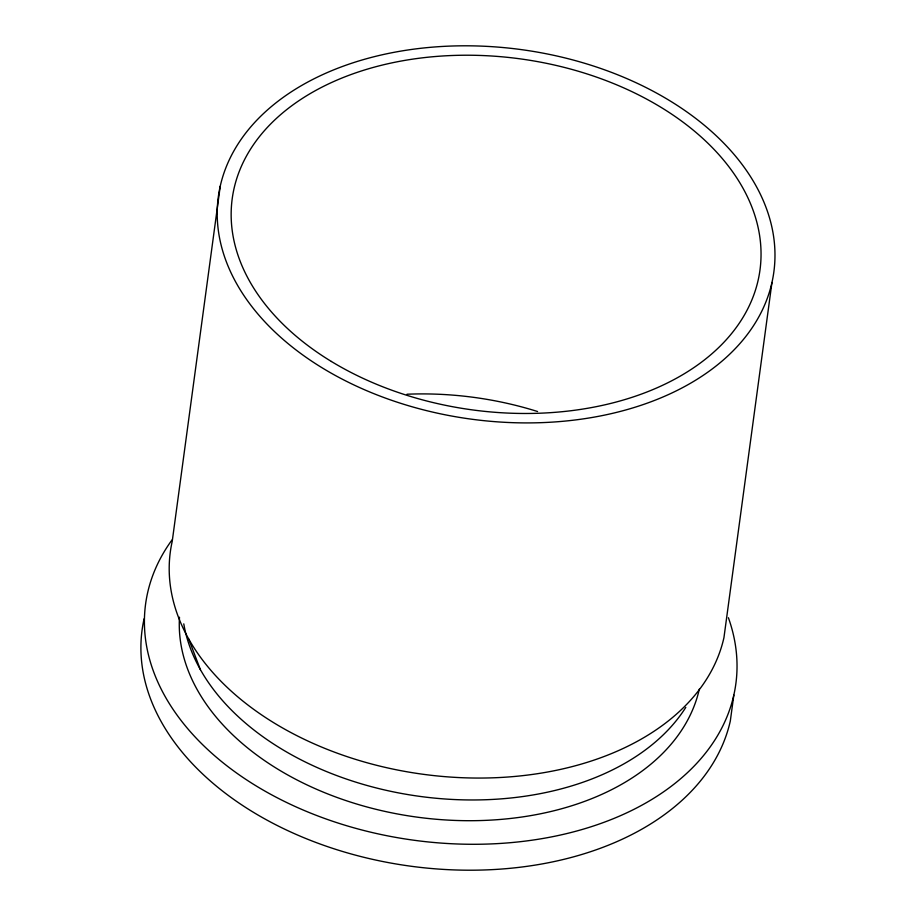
<?xml version="1.0" encoding="UTF-8"?>
<svg xmlns="http://www.w3.org/2000/svg" width="916" height="916" viewBox="0 0 916 916"><rect width="100%" height="100%" fill="white"/><g stroke="black" fill="none" stroke-linecap="round" stroke-linejoin="round"><path stroke-width="1.37" d="M220.241 186.223L172.219 541.367A280.285 186.452 7.7 0 0 407.151 771.81A280.285 186.452 7.7 0 0 723.949 637.628L771.959 282.483A280.285 186.452 7.7 0 0 393.617 52.407A280.285 186.452 7.7 0 0 322.718 368.175A280.285 186.452 7.7 0 0 771.959 282.483M733.831 695.072L730.315 721.007A297.803 198.108 7.7 0 1 393.731 863.57A297.803 198.108 7.7 0 1 144.11 618.724M188.707 638.979L200.364 669.585M685.786 707.381A262.766 174.807 7.7 0 1 408.204 794.63A262.766 174.807 7.7 0 1 183.784 623.853M699.343 689.061A262.766 174.807 7.7 0 1 416.127 817.003A262.766 174.807 7.7 0 1 179.49 617.189M728.392 617.727A297.803 198.108 7.7 0 1 412.257 840.006A297.803 198.108 7.7 0 1 171.933 540.039M407.013 394.224A259.262 172.471 7.7 0 1 537.589 411.524M331.386 361.476A266.27 177.131 7.7 0 0 758.173 280.078A266.27 177.131 7.7 0 0 398.735 61.498A266.27 177.131 7.7 0 0 331.386 361.476"/></g></svg>
